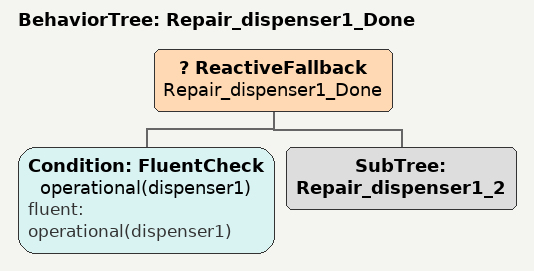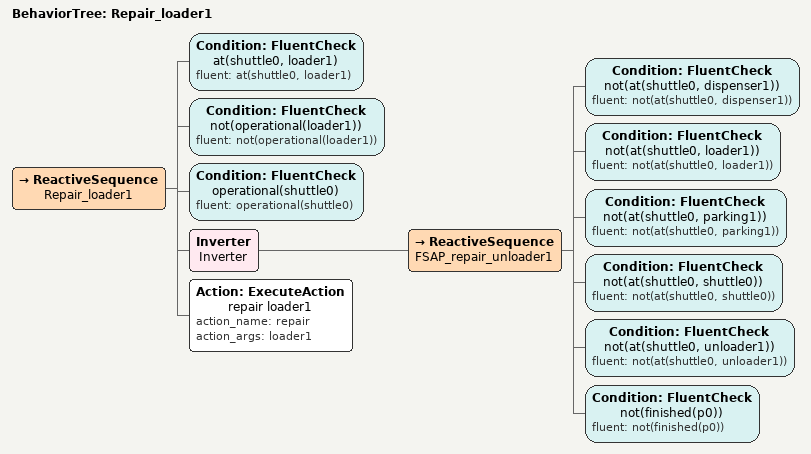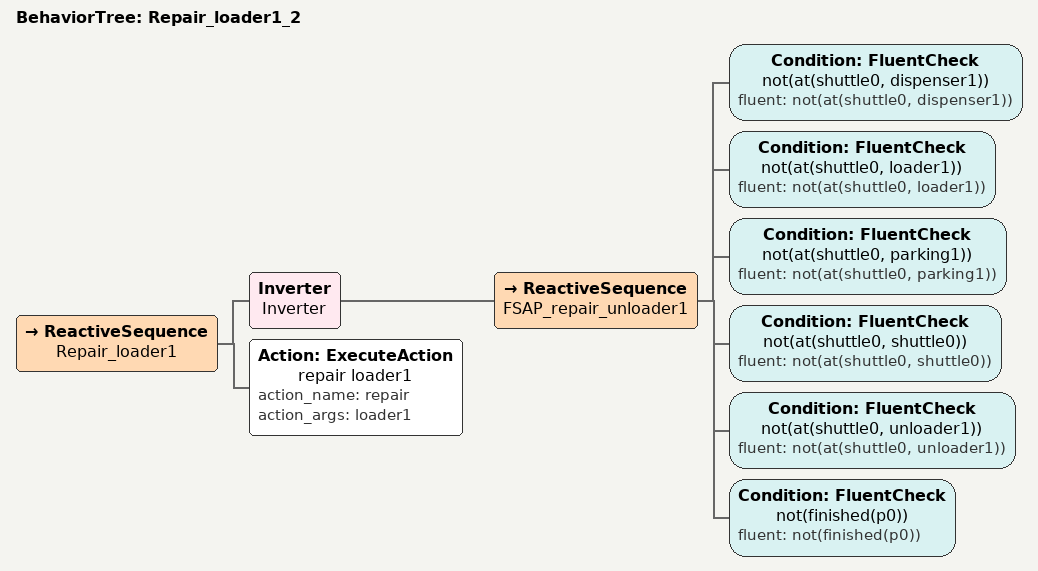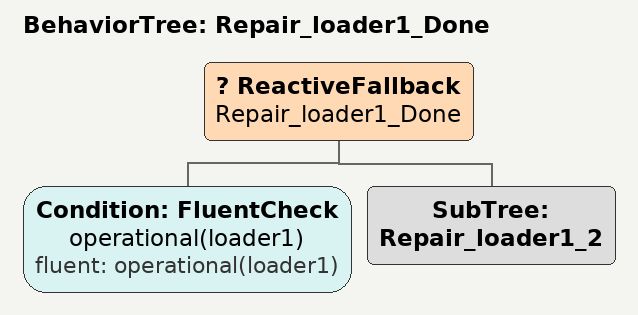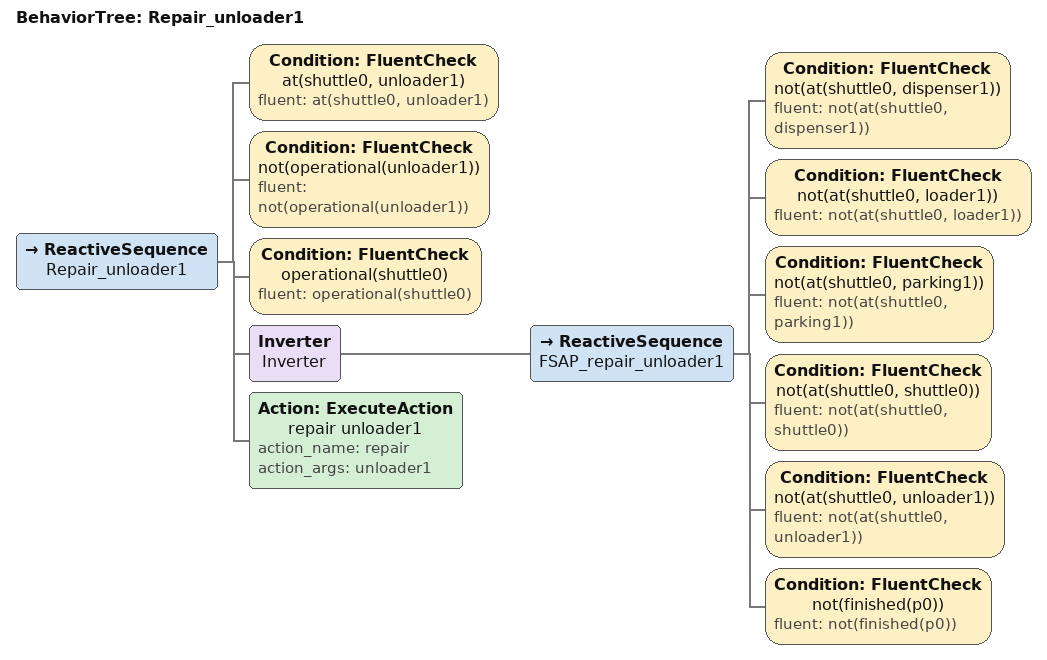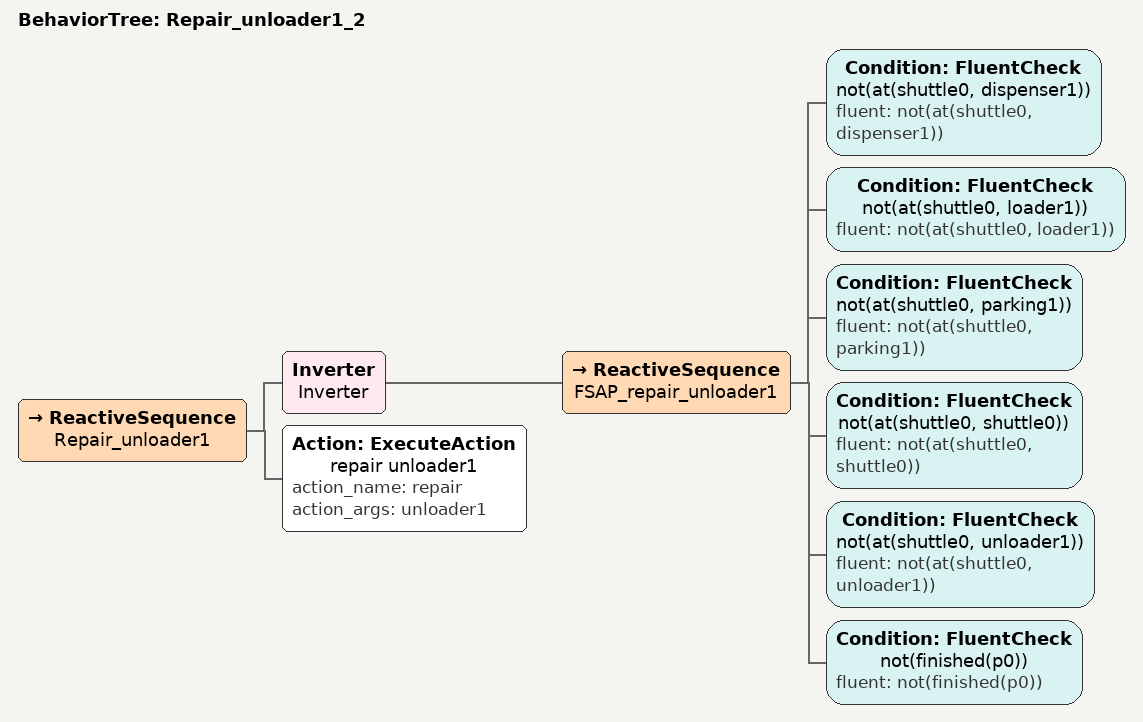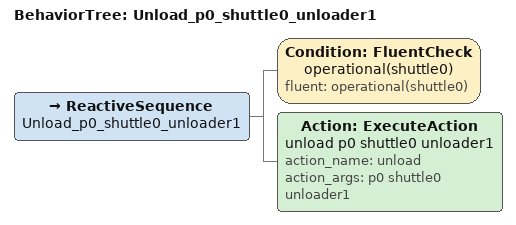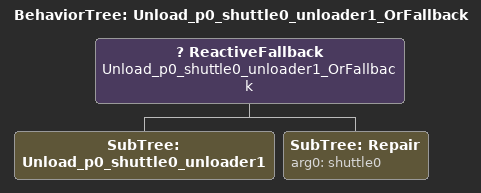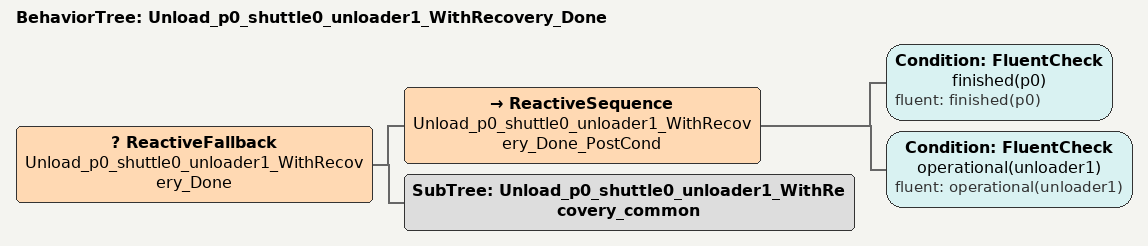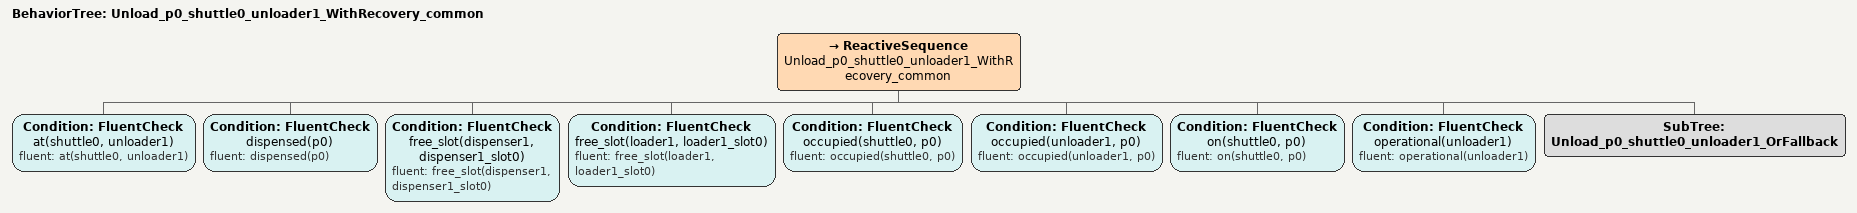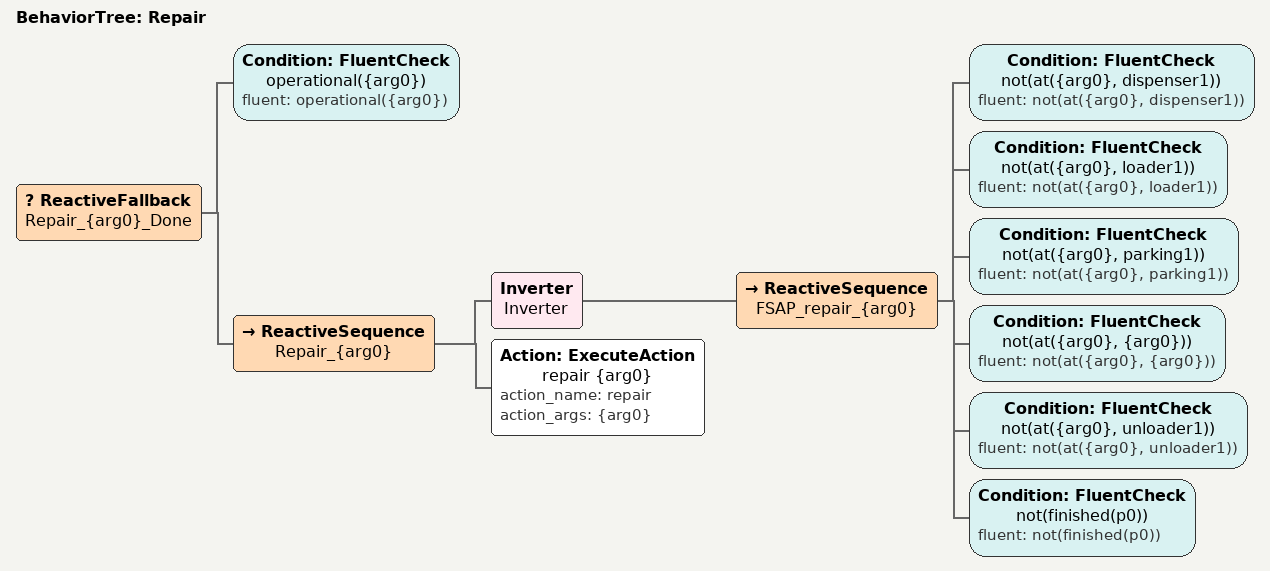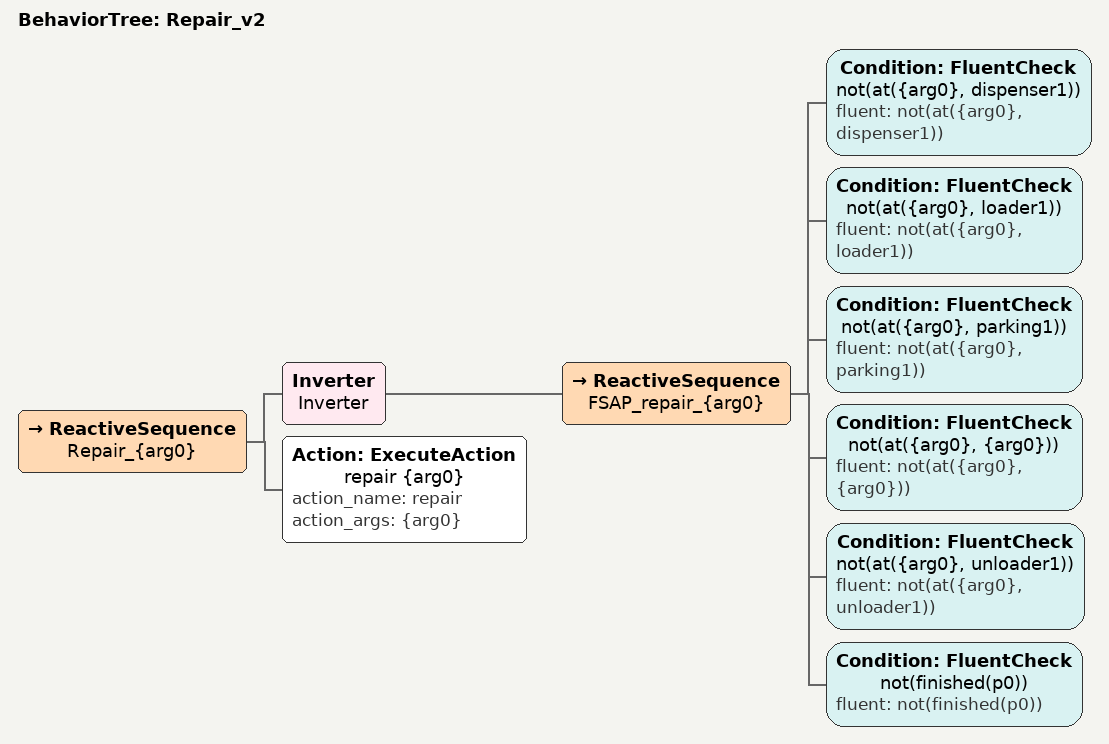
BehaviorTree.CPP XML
<BehaviorTree ID="Repair_dispenser1_Done">
  <ReactiveFallback name="Repair_dispenser1_Done">
    <Condition ID="FluentCheck" name="operational(dispenser1)" fluent="operational(dispenser1)"/>
    <SubTree ID="Repair_dispenser1_2"/>
  </ReactiveFallback>
</BehaviorTree>

<BehaviorTree ID="Repair_loader1">
  <ReactiveSequence name="Repair_loader1">
    <Condition ID="FluentCheck" name="at(shuttle0, loader1)" fluent="at(shuttle0, loader1)"/>
    <Condition ID="FluentCheck" name="not(operational(loader1))" fluent="not(operational(loader1))"/>
    <Condition ID="FluentCheck" name="operational(shuttle0)" fluent="operational(shuttle0)"/>
    <Inverter name="Inverter">
      <ReactiveSequence name="FSAP_repair_unloader1">
        <Condition ID="FluentCheck" name="not(at(shuttle0, dispenser1))" fluent="not(at(shuttle0, dispenser1))"/>
        <Condition ID="FluentCheck" name="not(at(shuttle0, loader1))" fluent="not(at(shuttle0, loader1))"/>
        <Condition ID="FluentCheck" name="not(at(shuttle0, parking1))" fluent="not(at(shuttle0, parking1))"/>
        <Condition ID="FluentCheck" name="not(at(shuttle0, shuttle0))" fluent="not(at(shuttle0, shuttle0))"/>
        <Condition ID="FluentCheck" name="not(at(shuttle0, unloader1))" fluent="not(at(shuttle0, unloader1))"/>
        <Condition ID="FluentCheck" name="not(finished(p0))" fluent="not(finished(p0))"/>
      </ReactiveSequence>
    </Inverter>
    <Action ID="ExecuteAction" name="repair loader1" action_name="repair" action_args="loader1"/>
  </ReactiveSequence>
</BehaviorTree>

<BehaviorTree ID="Repair_loader1_2">
  <ReactiveSequence name="Repair_loader1">
    <Inverter name="Inverter">
      <ReactiveSequence name="FSAP_repair_unloader1">
        <Condition ID="FluentCheck" name="not(at(shuttle0, dispenser1))" fluent="not(at(shuttle0, dispenser1))"/>
        <Condition ID="FluentCheck" name="not(at(shuttle0, loader1))" fluent="not(at(shuttle0, loader1))"/>
        <Condition ID="FluentCheck" name="not(at(shuttle0, parking1))" fluent="not(at(shuttle0, parking1))"/>
        <Condition ID="FluentCheck" name="not(at(shuttle0, shuttle0))" fluent="not(at(shuttle0, shuttle0))"/>
        <Condition ID="FluentCheck" name="not(at(shuttle0, unloader1))" fluent="not(at(shuttle0, unloader1))"/>
        <Condition ID="FluentCheck" name="not(finished(p0))" fluent="not(finished(p0))"/>
      </ReactiveSequence>
    </Inverter>
    <Action ID="ExecuteAction" name="repair loader1" action_name="repair" action_args="loader1"/>
  </ReactiveSequence>
</BehaviorTree>

<BehaviorTree ID="Repair_loader1_Done">
  <ReactiveFallback name="Repair_loader1_Done">
    <Condition ID="FluentCheck" name="operational(loader1)" fluent="operational(loader1)"/>
    <SubTree ID="Repair_loader1_2"/>
  </ReactiveFallback>
</BehaviorTree>

<BehaviorTree ID="Repair_unloader1">
  <ReactiveSequence name="Repair_unloader1">
    <Condition ID="FluentCheck" name="at(shuttle0, unloader1)" fluent="at(shuttle0, unloader1)"/>
    <Condition ID="FluentCheck" name="not(operational(unloader1))" fluent="not(operational(unloader1))"/>
    <Condition ID="FluentCheck" name="operational(shuttle0)" fluent="operational(shuttle0)"/>
    <Inverter name="Inverter">
      <ReactiveSequence name="FSAP_repair_unloader1">
        <Condition ID="FluentCheck" name="not(at(shuttle0, dispenser1))" fluent="not(at(shuttle0, dispenser1))"/>
        <Condition ID="FluentCheck" name="not(at(shuttle0, loader1))" fluent="not(at(shuttle0, loader1))"/>
        <Condition ID="FluentCheck" name="not(at(shuttle0, parking1))" fluent="not(at(shuttle0, parking1))"/>
        <Condition ID="FluentCheck" name="not(at(shuttle0, shuttle0))" fluent="not(at(shuttle0, shuttle0))"/>
        <Condition ID="FluentCheck" name="not(at(shuttle0, unloader1))" fluent="not(at(shuttle0, unloader1))"/>
        <Condition ID="FluentCheck" name="not(finished(p0))" fluent="not(finished(p0))"/>
      </ReactiveSequence>
    </Inverter>
    <Action ID="ExecuteAction" name="repair unloader1" action_name="repair" action_args="unloader1"/>
  </ReactiveSequence>
</BehaviorTree>

<BehaviorTree ID="Repair_unloader1_2">
  <ReactiveSequence name="Repair_unloader1">
    <Inverter name="Inverter">
      <ReactiveSequence name="FSAP_repair_unloader1">
        <Condition ID="FluentCheck" name="not(at(shuttle0, dispenser1))" fluent="not(at(shuttle0, dispenser1))"/>
        <Condition ID="FluentCheck" name="not(at(shuttle0, loader1))" fluent="not(at(shuttle0, loader1))"/>
        <Condition ID="FluentCheck" name="not(at(shuttle0, parking1))" fluent="not(at(shuttle0, parking1))"/>
        <Condition ID="FluentCheck" name="not(at(shuttle0, shuttle0))" fluent="not(at(shuttle0, shuttle0))"/>
        <Condition ID="FluentCheck" name="not(at(shuttle0, unloader1))" fluent="not(at(shuttle0, unloader1))"/>
        <Condition ID="FluentCheck" name="not(finished(p0))" fluent="not(finished(p0))"/>
      </ReactiveSequence>
    </Inverter>
    <Action ID="ExecuteAction" name="repair unloader1" action_name="repair" action_args="unloader1"/>
  </ReactiveSequence>
</BehaviorTree>

<BehaviorTree ID="Unload_p0_shuttle0_unloader1">
  <ReactiveSequence name="Unload_p0_shuttle0_unloader1">
    <Condition ID="FluentCheck" name="operational(shuttle0)" fluent="operational(shuttle0)"/>
    <Action ID="ExecuteAction" name="unload p0 shuttle0 unloader1" action_name="unload" action_args="p0 shuttle0 unloader1"/>
  </ReactiveSequence>
</BehaviorTree>

<BehaviorTree ID="Unload_p0_shuttle0_unloader1_OrFallback">
  <ReactiveFallback name="Unload_p0_shuttle0_unloader1_OrFallback">
    <SubTree ID="Unload_p0_shuttle0_unloader1"/>
    <SubTree ID="Repair" arg0="shuttle0"/>
  </ReactiveFallback>
</BehaviorTree>

<BehaviorTree ID="Unload_p0_shuttle0_unloader1_WithRecovery_Done">
  <ReactiveFallback name="Unload_p0_shuttle0_unloader1_WithRecovery_Done">
    <ReactiveSequence name="Unload_p0_shuttle0_unloader1_WithRecovery_Done_PostCond">
      <Condition ID="FluentCheck" name="finished(p0)" fluent="finished(p0)"/>
      <Condition ID="FluentCheck" name="operational(unloader1)" fluent="operational(unloader1)"/>
    </ReactiveSequence>
    <SubTree ID="Unload_p0_shuttle0_unloader1_WithRecovery_common"/>
  </ReactiveFallback>
</BehaviorTree>

<BehaviorTree ID="Unload_p0_shuttle0_unloader1_WithRecovery_common">
  <ReactiveSequence name="Unload_p0_shuttle0_unloader1_WithRecovery_common">
    <Condition ID="FluentCheck" name="at(shuttle0, unloader1)" fluent="at(shuttle0, unloader1)"/>
    <Condition ID="FluentCheck" name="dispensed(p0)" fluent="dispensed(p0)"/>
    <Condition ID="FluentCheck" name="free_slot(dispenser1, dispenser1_slot0)" fluent="free_slot(dispenser1, dispenser1_slot0)"/>
    <Condition ID="FluentCheck" name="free_slot(loader1, loader1_slot0)" fluent="free_slot(loader1, loader1_slot0)"/>
    <Condition ID="FluentCheck" name="occupied(shuttle0, p0)" fluent="occupied(shuttle0, p0)"/>
    <Condition ID="FluentCheck" name="occupied(unloader1, p0)" fluent="occupied(unloader1, p0)"/>
    <Condition ID="FluentCheck" name="on(shuttle0, p0)" fluent="on(shuttle0, p0)"/>
    <Condition ID="FluentCheck" name="operational(unloader1)" fluent="operational(unloader1)"/>
    <SubTree ID="Unload_p0_shuttle0_unloader1_OrFallback"/>
  </ReactiveSequence>
</BehaviorTree>

<BehaviorTree ID="Repair">
  <ReactiveFallback name="Repair_{arg0}_Done">
    <Condition ID="FluentCheck" name="operational({arg0})" fluent="operational({arg0})"/>
    <ReactiveSequence name="Repair_{arg0}">
      <Inverter name="Inverter">
        <ReactiveSequence name="FSAP_repair_{arg0}">
          <Condition ID="FluentCheck" name="not(at({arg0}, dispenser1))" fluent="not(at({arg0}, dispenser1))"/>
          <Condition ID="FluentCheck" name="not(at({arg0}, loader1))" fluent="not(at({arg0}, loader1))"/>
          <Condition ID="FluentCheck" name="not(at({arg0}, parking1))" fluent="not(at({arg0}, parking1))"/>
          <Condition ID="FluentCheck" name="not(at({arg0}, {arg0}))" fluent="not(at({arg0}, {arg0}))"/>
          <Condition ID="FluentCheck" name="not(at({arg0}, unloader1))" fluent="not(at({arg0}, unloader1))"/>
          <Condition ID="FluentCheck" name="not(finished(p0))" fluent="not(finished(p0))"/>
        </ReactiveSequence>
      </Inverter>
      <Action ID="ExecuteAction" name="repair {arg0}" action_name="repair" action_args="{arg0}"/>
    </ReactiveSequence>
  </ReactiveFallback>
</BehaviorTree>

<BehaviorTree ID="Repair_v2">
  <ReactiveSequence name="Repair_{arg0}">
    <Inverter name="Inverter">
      <ReactiveSequence name="FSAP_repair_{arg0}">
        <Condition ID="FluentCheck" name="not(at({arg0}, dispenser1))" fluent="not(at({arg0}, dispenser1))"/>
        <Condition ID="FluentCheck" name="not(at({arg0}, loader1))" fluent="not(at({arg0}, loader1))"/>
        <Condition ID="FluentCheck" name="not(at({arg0}, parking1))" fluent="not(at({arg0}, parking1))"/>
        <Condition ID="FluentCheck" name="not(at({arg0}, {arg0}))" fluent="not(at({arg0}, {arg0}))"/>
        <Condition ID="FluentCheck" name="not(at({arg0}, unloader1))" fluent="not(at({arg0}, unloader1))"/>
        <Condition ID="FluentCheck" name="not(finished(p0))" fluent="not(finished(p0))"/>
      </ReactiveSequence>
    </Inverter>
    <Action ID="ExecuteAction" name="repair {arg0}" action_name="repair" action_args="{arg0}"/>
  </ReactiveSequence>
</BehaviorTree>
